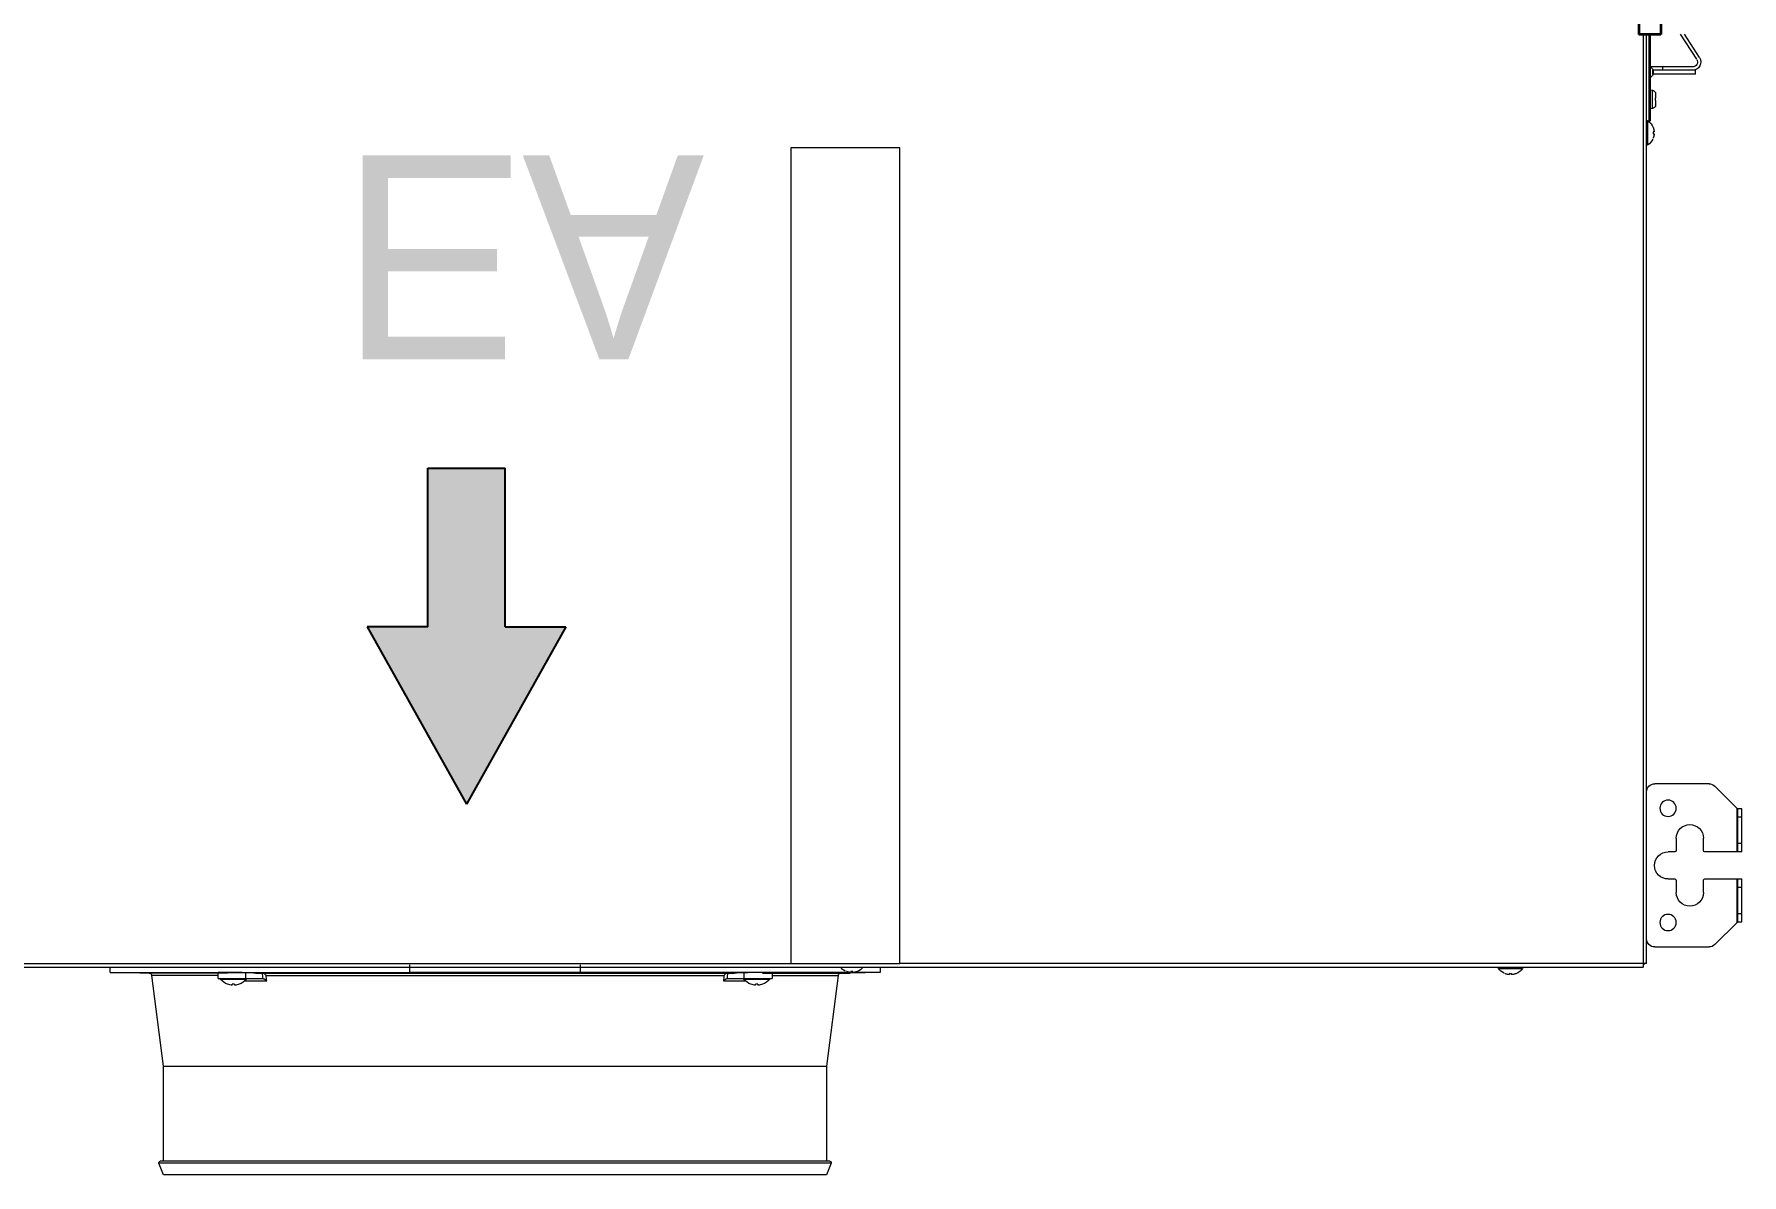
# Model space of a CAD drawing. Header units: millimetres. Extents: x 61566 to 667441, y 0 to 118800.
# Drawn here: x 278135 to 278762, y 54946 to 55365 of the extents above; entities that cross this region are included whole.
import ezdxf

# ---------------------------------------------------------------- set-up
doc = ezdxf.new("R2010")
doc.units = ezdxf.units.MM
doc.header["$LTSCALE"] = 200
doc.layers.add('LG-환기', color=2, linetype='Continuous')
doc.layers.add('환기유니트', color=6, linetype='Continuous')
doc.styles.add('ACISOGDT', font='amgdt.shx')

# ---------------------------------------------------------------- blocks, each defined once
blk = doc.blocks.new('빨간화살표')
at = {"layer": 'LG-환기', "ltscale": 0.5}
blk.add_hatch(color=1, dxfattribs=at).paths.add_polyline_path([(0, -15.75), (0, 15.75), (-64.82, 15.75), (-64.82, 40.62), (-137.35, 0), (-64.82, -40.62), (-64.82, -15.75)])
at = {"layer": 'LG-환기', "color": 1, "ltscale": 0.5}
for p, q in [((-64.82, 40.62), (-137.35, 0)), ((-64.82, 40.62), (-137.35, 0)), ((-64.82, 15.75), (-64.82, 40.62)), ((-64.82, 15.75), (-64.82, 40.62)), ((-64.82, 15.75), (0, 15.75)), ((-64.82, 15.75), (0, 15.75)), ((0, 15.75), (0, -15.75)), ((-64.82, -40.62), (-137.35, 0)), ((-64.82, -40.62), (-137.35, 0)), ((-64.82, -15.75), (-64.82, -40.62)), ((-64.82, -15.75), (-64.82, -40.62)), ((-64.82, -15.75), (0, -15.75)), ((-64.82, -15.75), (0, -15.75))]:
    blk.add_line(p, q, dxfattribs=at)
blk = doc.blocks.new('상업용 프리미엄환기 800~1000CMH')
at = {"layer": 'LG-환기', "color": 0, "linetype": 'Continuous', "lineweight": 18}
for p, q in [((5.9, 1295.66), (-2.12, 1287.64)), ((5.9, 1295.66), (6.2, 1295.96)), ((22, 1295.66), (5.9, 1295.66)), ((6.2, 1295.96), (6.2, 1297.56)), ((6.2, 1297.56), (22, 1297.56)), ((22, 1295.96), (6.2, 1295.96)), ((9.2, 1297.56), (9.2, 1295.96)), ((19, 1295.96), (19, 1297.56)), ((22, 1283.96), (22, 1297.56)), ((32, 1297.56), (47.8, 1297.56)), ((32, 1297.56), (32, 1283.96)), ((47.8, 1295.96), (32, 1295.96)), ((48.1, 1295.66), (32, 1295.66)), ((35, 1297.56), (35, 1295.96)), ((44.8, 1295.96), (44.8, 1297.56)), ((47.8, 1297.56), (47.8, 1295.96)), ((56.12, 1287.64), (47.8, 1295.96)), ((-3, 1265.56), (-3, 1285.51)), ((17, 1283.46), (21.5, 1283.46)), ((32.5, 1283.46), (37, 1283.46)), ((57, 1285.51), (57, 1265.56)), ((317.95, 1280.51), (319.45, 1280.51)), ((317.95, 1280.51), (317.95, 1264.89)), ((319.45, 1280.51), (319.45, 1264.89)), ((323.43, 1280.99), (332.7, 1275.01)), ((324.08, 1282), (332.7, 1276.44)), ((320.65, 1279.48), (320.65, 1264.07)), ((21.5, 1273.46), (17, 1273.46)), ((22, 1270.46), (22, 1272.96)), ((32, 1272.96), (32, 1270.46)), ((37, 1273.46), (32.5, 1273.46)), ((319.45, 1268.51), (320.65, 1268.51)), ((-9.1, 1262.56), (332.51, 1262.56)), ((-9.1, 1262.56), (-9.1, 988.1)), ((291.95, 1263.03), (300.85, 1263.03)), ((298.37, 1264.99), (298.33, 1264.99)), ((317.95, 1264.89), (319.45, 1264.89)), ((332.51, 1261.26), (-10.4, 1261.26)), ((-10.4, 23.86), (-10.4, 1261.26)), ((-12.83, 1214.52), (-12.83, 1214.49)), ((-10.87, 1208.11), (-10.87, 1217)), ((-9.1, 988.11), (290.9, 988.11)), ((-9.1, 948.11), (-9.1, 988.11)), ((290.9, 988.11), (290.9, 948.11)), ((-12.35, 980.86), (-12.6, 969.86)), ((-12.35, 980.86), (-12.35, 971.69)), ((-10.4, 980.86), (-12.35, 980.86)), ((-12.6, 937.68), (-12.6, 969.86)), ((-12.35, 969.6), (-12.35, 870.63)), ((-12.03, 972.42), (-12.03, 972.39)), ((-82.49, 962.88), (-86.8, 961.16)), ((-86.8, 961.16), (-86.8, 717.56)), ((-82.49, 962.88), (-82.49, 715.83)), ((-81.8, 962.42), (-81.8, 716.3)), ((-46.85, 961.16), (-81.8, 961.16)), ((-13.47, 965.45), (-46.85, 961.16)), ((-46.85, 717.56), (-46.85, 961.16)), ((-13.47, 941.17), (-13.47, 965.45)), ((290.9, 948.11), (-9.1, 948.11)), ((-9.1, 22.46), (-9.1, 948.1)), ((-16.71, 935.92), (-17.09, 935.92)), ((-17.09, 935.12), (-16.71, 935.12)), ((-16.71, 937.67), (-16.72, 937.67)), ((-14.9, 940.22), (-14.9, 930.82)), ((-14.6, 940.22), (-14.9, 940.22)), ((-14.6, 924.75), (-14.6, 941.17)), ((-12.35, 941.17), (-14.6, 941.17)), ((-16.72, 933.37), (-16.71, 933.37)), ((-15.47, 923.29), (-15.47, 931.36)), ((-14.9, 930.82), (-14.6, 930.82)), ((-14.6, 930.93), (-12.48, 930.93)), ((-13.47, 755.24), (-13.47, 923.47)), ((-12.6, 751.42), (-12.6, 927.29)), ((-9.6, 870.63), (-12.35, 870.63)), ((-12.35, 697.86), (-12.35, 808.08)), ((-12.35, 808.08), (-9.6, 808.08)), ((-15.47, 747.35), (-15.47, 755.43)), ((-14.6, 737.54), (-14.6, 753.97)), ((-14.9, 747.89), (-14.9, 738.49)), ((-14.6, 747.89), (-14.9, 747.89)), ((-14.6, 747.79), (-12.48, 747.79)), ((-16.71, 743.59), (-17.09, 743.59)), ((-17.09, 742.79), (-16.71, 742.79)), ((-16.71, 745.34), (-16.72, 745.34)), ((-16.72, 741.04), (-16.71, 741.04)), ((-12.6, 740.99), (-12.6, 708.86)), ((-14.9, 738.49), (-14.6, 738.49)), ((-14.6, 737.54), (-12.35, 737.54)), ((-13.47, 737.54), (-13.47, 713.27)), ((-86.8, 717.56), (-82.49, 715.83)), ((-81.8, 717.56), (-46.85, 717.56)), ((-46.85, 717.56), (-13.47, 713.27)), ((-12.6, 708.86), (-12.35, 697.86)), ((-12.35, 697.86), (-10.4, 697.86))]:
    blk.add_line(p, q, dxfattribs=at)
at = {"layer": 'LG-환기', "color": 0, "linetype": 'Continuous', "lineweight": 35}
for p, q in [((705.5, 1267.76), (332.5, 1267.76)), ((332.5, 1267.76), (332.5, 1259.76)), ((300.7, 1263.76), (300.7, 1263.23)), ((300.7, 1263.76), (332.5, 1263.76)), ((300.7, 1262.57), (300.7, 1262.56)), ((705.5, 1259.76), (332.5, 1259.76))]:
    blk.add_line(p, q, dxfattribs=at)
at = {"layer": 'LG-환기', "color": 0, "linetype": 'Continuous', "lineweight": 13}
for p, q in [((305.32, 1264.67), (305.24, 1263.76)), ((305.32, 1264.67), (312.08, 1264.67)), ((306.6, 1265.86), (306.6, 1265.86)), ((308.3, 1265.86), (306.66, 1265.86)), ((308.3, 1265.86), (308.3, 1265.86)), ((310.74, 1265.86), (309.1, 1265.86)), ((309.1, 1265.86), (309.1, 1265.86)), ((310.8, 1265.86), (310.8, 1265.86)), ((312.16, 1263.76), (312.08, 1264.67))]:
    blk.add_line(p, q, dxfattribs=at)
at = {"layer": 'LG-환기', "color": 0, "linetype": 'Continuous', "lineweight": 18}
for centre in [(6, 1270.46), (48, 1270.46)]:
    blk.add_circle(centre, 3, dxfattribs=at)
for centre, radius, start, end in [((0, 1285.51), 3, 135, 180), ((54, 1285.51), 3, 0, 45), ((17, 1278.46), 5, 90, 270), ((21.5, 1283.96), 0.5, 270, 0), ((32.5, 1283.96), 0.5, 180, 270), ((37, 1278.46), 5, 270, 90), ((322.45, 1279.48), 3, 57.2, 180), ((322.45, 1279.48), 1.8, 57.2, 180), ((21.5, 1272.96), 0.5, 0, 90), ((27, 1270.46), 5, 180, 0), ((32.5, 1272.96), 0.5, 90, 180), ((0, 1265.56), 3, 180, 270), ((54, 1265.56), 3, 270, 0), ((292.2, 1262.86), 0.3, 145.39872, 270), ((296.4, 1259.96), 5.4, 116.08673, 145.39872), ((296.4, 1259.96), 5.4, 34.60128, 68.60405), ((300.6, 1262.86), 0.3, 270, 34.60128), ((318.7, 1262.51), 2.5, 29.99938, 149.99623), ((-7.8, 1212.56), 5.4, 124.60128, 158.60405), ((-10.7, 1216.76), 0.3, 0, 124.60128), ((-7.8, 1212.56), 5.4, 206.08673, 235.39872), ((-10.7, 1208.36), 0.3, 235.39872, 0), ((-7, 970.46), 5.4, 128.96961, 158.60405), ((-7, 970.46), 5.4, 206.08673, 231.03034), ((-82.3, 962.42), 0.5, 0, 111.80141), ((-13.6, 966.44), 1, 277.32641, 0), ((-11.01, 935.52), 6.09, 159.31565, 176.23208), ((-11.01, 935.52), 6.09, 183.76792, 200.68435), ((-11.01, 935.52), 6.1, 129.60193, 159.36221), ((-11.01, 935.52), 5.71, 175.98197, 184.01803), ((-11.01, 935.52), 6.1, 200.63779, 230.39807), ((-11.01, 743.19), 6.1, 129.60193, 159.36221), ((-11.01, 743.19), 6.09, 159.31565, 176.23208), ((-11.01, 743.19), 6.09, 183.76792, 200.68435), ((-11.01, 743.19), 5.71, 175.98197, 184.01803), ((-11.01, 743.19), 6.1, 200.63779, 230.39807), ((-82.3, 716.3), 0.5, 248.19859, 0), ((-13.6, 712.27), 1, 0, 82.67359)]:
    blk.add_arc(centre, radius, start, end, dxfattribs=at)
at = {"layer": 'LG-환기', "color": 0, "linetype": 'Continuous', "lineweight": 35}
blk.add_arc((-8.3, 1260.46), 1.3, 127.97984, 142.01995, dxfattribs=at)
at = {"layer": 'LG-환기', "color": 0, "linetype": 'Continuous', "lineweight": 13}
for centre, start, end in [((306.62, 1264.56), 90, 175), ((310.78, 1264.56), 5, 90)]:
    blk.add_arc(centre, 1.3, start, end, dxfattribs=at)
at = {"layer": 'LG-환기', "color": 0, "linetype": 'Continuous', "lineweight": 18}
for points, knots in [([(295.7, 1265.3), (295.59, 1265.29), (295.48, 1265.27), (295.31, 1265.24), (295.26, 1265.22), (295.15, 1265.2), (295.09, 1265.19), (294.99, 1265.16), (294.93, 1265.14), (294.82, 1265.11), (294.66, 1265.06), (294.5, 1265), (294.4, 1264.96)], [0, 0, 0, 0, 0.25, 0.25, 0.375, 0.375, 0.5, 0.5, 0.625, 0.625, 0.75, 1, 1, 1, 1]), ([(296, 1265.3), (296, 1265.3), (296, 1265.31), (295.99, 1265.31), (295.99, 1265.31), (295.98, 1265.31), (295.98, 1265.31), (295.97, 1265.31), (295.96, 1265.32), (295.94, 1265.32), (295.94, 1265.32), (295.93, 1265.32), (295.92, 1265.32), (295.9, 1265.32), (295.88, 1265.32), (295.86, 1265.32), (295.85, 1265.32), (295.83, 1265.31), (295.81, 1265.31), (295.8, 1265.31), (295.78, 1265.31), (295.77, 1265.31), (295.74, 1265.31), (295.72, 1265.3), (295.7, 1265.3)], [0, 0, 0, 0, 0.125, 0.125, 0.1875, 0.1875, 0.25, 0.25, 0.375, 0.375, 0.4375, 0.4375, 0.5, 0.5, 0.625, 0.625, 0.6875, 0.6875, 0.75, 0.8125, 0.8125, 0.875, 0.875, 1, 1, 1, 1]), ([(296, 1264.96), (296, 1265.04), (296, 1265.11), (296, 1265.19), (296, 1265.2), (296, 1265.22), (296, 1265.24), (296, 1265.27), (296, 1265.29), (296, 1265.3)], [0, 0, 0, 0, 0.5, 0.5, 0.625, 0.625, 0.75, 0.75, 1, 1, 1, 1]), ([(297.1, 1265.3), (297.08, 1265.3), (297.06, 1265.31), (297.03, 1265.31), (297.02, 1265.31), (297, 1265.31), (296.99, 1265.31), (296.97, 1265.31), (296.95, 1265.32), (296.93, 1265.32), (296.92, 1265.32), (296.9, 1265.32), (296.89, 1265.32), (296.87, 1265.32), (296.86, 1265.32), (296.85, 1265.32), (296.84, 1265.32), (296.83, 1265.31), (296.82, 1265.31), (296.82, 1265.31), (296.81, 1265.31), (296.81, 1265.31), (296.8, 1265.31), (296.8, 1265.3), (296.8, 1265.3)], [0, 0, 0, 0, 0.125, 0.125, 0.1875, 0.1875, 0.25, 0.25, 0.375, 0.375, 0.4375, 0.4375, 0.5, 0.5, 0.625, 0.625, 0.6875, 0.6875, 0.75, 0.8125, 0.8125, 0.875, 0.875, 1, 1, 1, 1]), ([(296.8, 1265.3), (296.8, 1265.27), (296.8, 1265.23), (296.8, 1265.14), (296.8, 1265.11), (296.8, 1265.06), (296.8, 1265.04), (296.8, 1265), (296.8, 1264.98), (296.8, 1264.96)], [0, 0, 0, 0, 0.5, 0.5, 0.75, 0.75, 0.875, 0.875, 1, 1, 1, 1]), ([(298.33, 1264.99), (298.23, 1265.03), (298.13, 1265.06), (297.98, 1265.11), (297.93, 1265.13), (297.83, 1265.15), (297.78, 1265.17), (297.52, 1265.23), (297.31, 1265.27), (297.1, 1265.3)], [0, 0, 0, 0, 0.25, 0.25, 0.375, 0.375, 0.5, 0.5, 1, 1, 1, 1]), ([(-13.14, 1213.26), (-13.15, 1213.24), (-13.15, 1213.22), (-13.15, 1213.19), (-13.15, 1213.18), (-13.15, 1213.16), (-13.15, 1213.15), (-13.16, 1213.12), (-13.16, 1213.11), (-13.16, 1213.08), (-13.16, 1213.07), (-13.16, 1213.06), (-13.16, 1213.05), (-13.16, 1213.03), (-13.16, 1213.02), (-13.16, 1213), (-13.16, 1213), (-13.16, 1212.99), (-13.16, 1212.98), (-13.15, 1212.97), (-13.15, 1212.97), (-13.15, 1212.97), (-13.15, 1212.96), (-13.15, 1212.96), (-13.14, 1212.96)], [0, 0, 0, 0, 0.125, 0.125, 0.1875, 0.1875, 0.25, 0.25, 0.375, 0.375, 0.4375, 0.4375, 0.5, 0.5, 0.625, 0.625, 0.6875, 0.6875, 0.75, 0.8125, 0.8125, 0.875, 0.875, 1, 1, 1, 1]), ([(-13.14, 1212.16), (-13.15, 1212.16), (-13.15, 1212.16), (-13.15, 1212.15), (-13.15, 1212.15), (-13.15, 1212.14), (-13.15, 1212.14), (-13.16, 1212.13), (-13.16, 1212.12), (-13.16, 1212.1), (-13.16, 1212.1), (-13.16, 1212.08), (-13.16, 1212.08), (-13.16, 1212.06), (-13.16, 1212.04), (-13.16, 1212.02), (-13.16, 1212.01), (-13.16, 1211.99), (-13.16, 1211.97), (-13.15, 1211.95), (-13.15, 1211.94), (-13.15, 1211.93), (-13.15, 1211.9), (-13.15, 1211.88), (-13.14, 1211.86)], [0, 0, 0, 0, 0.125, 0.125, 0.1875, 0.1875, 0.25, 0.25, 0.375, 0.375, 0.4375, 0.4375, 0.5, 0.5, 0.625, 0.625, 0.6875, 0.6875, 0.75, 0.8125, 0.8125, 0.875, 0.875, 1, 1, 1, 1]), ([(-12.83, 1214.49), (-12.87, 1214.39), (-12.9, 1214.29), (-12.95, 1214.14), (-12.97, 1214.09), (-13, 1213.99), (-13.01, 1213.93), (-13.08, 1213.68), (-13.12, 1213.47), (-13.14, 1213.26)], [0, 0, 0, 0, 0.25, 0.25, 0.375, 0.375, 0.5, 0.5, 1, 1, 1, 1]), ([(-13.14, 1212.96), (-13.11, 1212.96), (-13.07, 1212.96), (-12.99, 1212.96), (-12.96, 1212.96), (-12.9, 1212.96), (-12.88, 1212.96), (-12.85, 1212.96), (-12.83, 1212.96), (-12.8, 1212.96)], [0, 0, 0, 0, 0.5, 0.5, 0.75, 0.75, 0.875, 0.875, 1, 1, 1, 1]), ([(-12.8, 1212.16), (-12.89, 1212.16), (-12.96, 1212.16), (-13.03, 1212.16), (-13.04, 1212.16), (-13.07, 1212.16), (-13.08, 1212.16), (-13.11, 1212.16), (-13.13, 1212.16), (-13.14, 1212.16)], [0, 0, 0, 0, 0.5, 0.5, 0.625, 0.625, 0.75, 0.75, 1, 1, 1, 1]), ([(-13.14, 1211.86), (-13.13, 1211.75), (-13.11, 1211.64), (-13.08, 1211.47), (-13.07, 1211.42), (-13.04, 1211.31), (-13.03, 1211.25), (-13, 1211.14), (-12.99, 1211.09), (-12.95, 1210.98), (-12.9, 1210.82), (-12.85, 1210.66), (-12.8, 1210.56)], [0, 0, 0, 0, 0.25, 0.25, 0.375, 0.375, 0.5, 0.5, 0.625, 0.625, 0.75, 1, 1, 1, 1]), ([(-12.34, 971.16), (-12.35, 971.14), (-12.35, 971.12), (-12.35, 971.09), (-12.35, 971.08), (-12.35, 971.06), (-12.36, 971.05), (-12.36, 971.02), (-12.36, 971.01), (-12.36, 970.98), (-12.36, 970.97), (-12.36, 970.96), (-12.36, 970.95), (-12.36, 970.93), (-12.36, 970.92), (-12.36, 970.9), (-12.36, 970.9), (-12.36, 970.89), (-12.36, 970.88), (-12.35, 970.87), (-12.35, 970.87), (-12.35, 970.87), (-12.35, 970.86), (-12.35, 970.86), (-12.34, 970.86)], [0, 0, 0, 0, 0.125, 0.125, 0.1875, 0.1875, 0.25, 0.25, 0.375, 0.375, 0.4375, 0.4375, 0.5, 0.5, 0.625, 0.625, 0.6875, 0.6875, 0.75, 0.8125, 0.8125, 0.875, 0.875, 1, 1, 1, 1]), ([(-12.34, 970.06), (-12.35, 970.06), (-12.35, 970.06), (-12.35, 970.05), (-12.35, 970.05), (-12.35, 970.04), (-12.36, 970.04), (-12.36, 970.03), (-12.36, 970.02), (-12.36, 970), (-12.36, 970), (-12.36, 969.98), (-12.36, 969.98), (-12.36, 969.96), (-12.36, 969.94), (-12.36, 969.92), (-12.36, 969.91), (-12.36, 969.89), (-12.36, 969.87), (-12.35, 969.85), (-12.35, 969.84), (-12.35, 969.83), (-12.35, 969.8), (-12.35, 969.78), (-12.34, 969.76)], [0, 0, 0, 0, 0.125, 0.125, 0.1875, 0.1875, 0.25, 0.25, 0.375, 0.375, 0.4375, 0.4375, 0.5, 0.5, 0.625, 0.625, 0.6875, 0.6875, 0.75, 0.8125, 0.8125, 0.875, 0.875, 1, 1, 1, 1]), ([(-12.03, 972.39), (-12.07, 972.29), (-12.1, 972.19), (-12.15, 972.04), (-12.17, 971.99), (-12.2, 971.89), (-12.21, 971.83), (-12.28, 971.58), (-12.32, 971.37), (-12.34, 971.16)], [0, 0, 0, 0, 0.25, 0.25, 0.375, 0.375, 0.5, 0.5, 1, 1, 1, 1]), ([(-12.34, 970.86), (-12.31, 970.86), (-12.27, 970.86), (-12.19, 970.86), (-12.16, 970.86), (-12.1, 970.86), (-12.08, 970.86), (-12.05, 970.86), (-12.03, 970.86), (-12, 970.86)], [0, 0, 0, 0, 0.5, 0.5, 0.75, 0.75, 0.875, 0.875, 1, 1, 1, 1]), ([(-12, 970.06), (-12.09, 970.06), (-12.16, 970.06), (-12.23, 970.06), (-12.24, 970.06), (-12.27, 970.06), (-12.28, 970.06), (-12.31, 970.06), (-12.33, 970.06), (-12.34, 970.06)], [0, 0, 0, 0, 0.5, 0.5, 0.625, 0.625, 0.75, 0.75, 1, 1, 1, 1]), ([(-12.34, 969.76), (-12.33, 969.65), (-12.31, 969.54), (-12.28, 969.37), (-12.27, 969.32), (-12.24, 969.21), (-12.23, 969.15), (-12.2, 969.04), (-12.19, 968.99), (-12.15, 968.88), (-12.1, 968.72), (-12.05, 968.56), (-12, 968.46)], [0, 0, 0, 0, 0.25, 0.25, 0.375, 0.375, 0.5, 0.5, 0.625, 0.625, 0.75, 1, 1, 1, 1]), ([(-12.35, 939.41), (-12.35, 939.27), (-12.35, 939.13), (-12.35, 938.94), (-12.35, 938.9), (-12.35, 938.82), (-12.35, 938.7), (-12.35, 938.58), (-12.35, 938.34), (-12.36, 938), (-12.36, 937.65), (-12.36, 937.38), (-12.36, 937.29), (-12.36, 937.15), (-12.36, 937.1), (-12.36, 937.01), (-12.36, 936.96), (-12.37, 936.72), (-12.37, 936.34), (-12.38, 935.96), (-12.38, 935.57), (-12.39, 935.37), (-12.39, 935.12), (-12.39, 935.07), (-12.39, 934.97), (-12.39, 934.83), (-12.4, 934.68), (-12.4, 934.39), (-12.41, 934), (-12.42, 933.62), (-12.42, 933.34), (-12.42, 933.25), (-12.43, 933.06), (-12.43, 932.97), (-12.44, 932.69), (-12.44, 932.34), (-12.45, 932), (-12.46, 931.76), (-12.46, 931.68), (-12.46, 931.56), (-12.47, 931.52), (-12.47, 931.44), (-12.47, 931.41), (-12.47, 931.21), (-12.48, 931.07), (-12.48, 930.93)], [0, 0, 0, 0, 0.0625, 0.0625, 0.078125, 0.078125, 0.09375, 0.125, 0.125, 0.1875, 0.25, 0.25, 0.28125, 0.28125, 0.296875, 0.296875, 0.3125, 0.3125, 0.375, 0.4375, 0.4375, 0.5, 0.5, 0.515625, 0.515625, 0.53125, 0.5625, 0.5625, 0.625, 0.6875, 0.6875, 0.71875, 0.71875, 0.75, 0.75, 0.8125, 0.875, 0.875, 0.90625, 0.90625, 0.921875, 0.921875, 0.9375, 0.9375, 1, 1, 1, 1]), ([(-12.39, 941.17), (-12.39, 941.17), (-12.39, 941.17), (-12.39, 941.17), (-12.38, 941.15), (-12.37, 941.09), (-12.37, 941.05), (-12.37, 941.04), (-12.37, 941.01), (-12.37, 941), (-12.37, 940.97), (-12.37, 940.94), (-12.36, 940.85), (-12.36, 940.72), (-12.36, 940.55), (-12.36, 940.42), (-12.35, 940.37), (-12.35, 940.29), (-12.35, 940.27), (-12.35, 940.21), (-12.35, 940.19), (-12.35, 940.05), (-12.35, 939.93), (-12.35, 939.68), (-12.35, 939.55), (-12.35, 939.41)], [0, 0, 0, 0, 0.001286, 0.001286, 0.126125, 0.250964, 0.250964, 0.282174, 0.282174, 0.313384, 0.313384, 0.375804, 0.375804, 0.500643, 0.625482, 0.625482, 0.687902, 0.687902, 0.719112, 0.719112, 0.750321, 0.750321, 0.875161, 0.875161, 1, 1, 1, 1]), ([(-12.48, 930.93), (-12.51, 929.99), (-12.54, 929.04), (-12.58, 927.83), (-12.59, 927.56), (-12.6, 927.29)], [0, 0, 0, 0, 0.778328, 0.778328, 1, 1, 1, 1]), ([(-15.47, 923.29), (-15.47, 923.29), (-15.46, 923.3), (-15.45, 923.31), (-15.43, 923.33), (-15.41, 923.35), (-15.37, 923.38), (-15.34, 923.4), (-15.27, 923.48), (-15.22, 923.53), (-15.12, 923.63), (-15.07, 923.69), (-15.02, 923.76), (-15.01, 923.78), (-14.98, 923.81), (-14.97, 923.82), (-14.94, 923.87), (-14.92, 923.9), (-14.86, 923.99), (-14.82, 924.05), (-14.77, 924.13), (-14.77, 924.15), (-14.75, 924.18), (-14.74, 924.2), (-14.72, 924.25), (-14.7, 924.28), (-14.67, 924.35), (-14.66, 924.38), (-14.65, 924.43), (-14.64, 924.45), (-14.63, 924.48), (-14.63, 924.49), (-14.62, 924.54), (-14.61, 924.57), (-14.6, 924.63), (-14.6, 924.66), (-14.6, 924.69)], [0, 0, 0, 0, 0.015625, 0.015625, 0.03125, 0.0625, 0.0625, 0.125, 0.125, 0.25, 0.25, 0.375, 0.375, 0.40625, 0.40625, 0.4375, 0.4375, 0.5, 0.5, 0.625, 0.625, 0.65625, 0.65625, 0.6875, 0.6875, 0.75, 0.75, 0.8125, 0.8125, 0.84375, 0.84375, 0.875, 0.875, 0.9375, 0.9375, 1, 1, 1, 1]), ([(-14.6, 924.75), (-14.27, 924.78), (-13.93, 924.81), (-13.27, 924.87), (-12.93, 924.9), (-12.6, 924.93)], [0, 0, 0, 0, 0.5, 0.5, 1, 1, 1, 1]), ([(-12.6, 924.87), (-12.6, 924.85), (-12.6, 924.82), (-12.61, 924.76), (-12.62, 924.72), (-12.63, 924.68), (-12.63, 924.66), (-12.64, 924.63), (-12.65, 924.61), (-12.66, 924.56), (-12.67, 924.53), (-12.7, 924.46), (-12.72, 924.43), (-12.74, 924.38), (-12.75, 924.36), (-12.77, 924.33), (-12.77, 924.31), (-12.82, 924.23), (-12.86, 924.17), (-12.92, 924.08), (-12.94, 924.05), (-12.97, 924), (-12.98, 923.99), (-13.01, 923.96), (-13.02, 923.94), (-13.07, 923.87), (-13.12, 923.82), (-13.22, 923.71), (-13.27, 923.66), (-13.34, 923.59), (-13.37, 923.56), (-13.41, 923.53), (-13.43, 923.51), (-13.45, 923.49), (-13.46, 923.48), (-13.47, 923.48), (-13.47, 923.47)], [0, 0, 0, 0, 0.0625, 0.0625, 0.125, 0.125, 0.15625, 0.15625, 0.1875, 0.1875, 0.25, 0.25, 0.3125, 0.3125, 0.34375, 0.34375, 0.375, 0.375, 0.5, 0.5, 0.5625, 0.5625, 0.59375, 0.59375, 0.625, 0.625, 0.75, 0.75, 0.875, 0.875, 0.9375, 0.9375, 0.96875, 0.984375, 0.984375, 1, 1, 1, 1]), ([(-12.35, 870.63), (-12.38, 865.42), (-12.4, 860.21), (-12.42, 849.78), (-12.44, 839.36), (-12.42, 828.93), (-12.4, 818.51), (-12.38, 813.29), (-12.35, 808.08)], [0, 0, 0, 0, 0.25, 0.25, 0.5, 0.75, 0.75, 1, 1, 1, 1]), ([(-14.6, 754.02), (-14.6, 754.05), (-14.6, 754.08), (-14.61, 754.14), (-14.62, 754.17), (-14.63, 754.22), (-14.63, 754.24), (-14.64, 754.27), (-14.65, 754.29), (-14.66, 754.34), (-14.67, 754.37), (-14.7, 754.43), (-14.72, 754.47), (-14.74, 754.52), (-14.75, 754.53), (-14.77, 754.57), (-14.77, 754.58), (-14.82, 754.66), (-14.86, 754.73), (-14.92, 754.82), (-14.94, 754.85), (-14.97, 754.89), (-14.98, 754.91), (-15.01, 754.94), (-15.02, 754.95), (-15.07, 755.02), (-15.12, 755.08), (-15.22, 755.19), (-15.27, 755.24), (-15.34, 755.31), (-15.37, 755.33), (-15.41, 755.37), (-15.43, 755.39), (-15.45, 755.4), (-15.46, 755.41), (-15.47, 755.42), (-15.47, 755.43)], [0, 0, 0, 0, 0.0625, 0.0625, 0.125, 0.125, 0.15625, 0.15625, 0.1875, 0.1875, 0.25, 0.25, 0.3125, 0.3125, 0.34375, 0.34375, 0.375, 0.375, 0.5, 0.5, 0.5625, 0.5625, 0.59375, 0.59375, 0.625, 0.625, 0.75, 0.75, 0.875, 0.875, 0.9375, 0.9375, 0.96875, 0.984375, 0.984375, 1, 1, 1, 1]), ([(-12.6, 753.78), (-12.93, 753.81), (-13.27, 753.84), (-13.93, 753.91), (-14.27, 753.94), (-14.6, 753.97)], [0, 0, 0, 0, 0.5, 0.5, 1, 1, 1, 1]), ([(-13.47, 755.24), (-13.47, 755.24), (-13.46, 755.23), (-13.45, 755.22), (-13.43, 755.2), (-13.41, 755.19), (-13.37, 755.15), (-13.34, 755.13), (-13.27, 755.06), (-13.22, 755), (-13.12, 754.9), (-13.07, 754.84), (-13.02, 754.77), (-13.01, 754.76), (-12.98, 754.73), (-12.97, 754.71), (-12.94, 754.67), (-12.92, 754.64), (-12.86, 754.54), (-12.82, 754.48), (-12.77, 754.4), (-12.77, 754.38), (-12.75, 754.35), (-12.74, 754.33), (-12.72, 754.28), (-12.7, 754.25), (-12.67, 754.19), (-12.66, 754.15), (-12.65, 754.1), (-12.64, 754.09), (-12.63, 754.05), (-12.63, 754.04), (-12.62, 753.99), (-12.61, 753.96), (-12.6, 753.9), (-12.6, 753.87), (-12.6, 753.84)], [0, 0, 0, 0, 0.015625, 0.015625, 0.03125, 0.0625, 0.0625, 0.125, 0.125, 0.25, 0.25, 0.375, 0.375, 0.40625, 0.40625, 0.4375, 0.4375, 0.5, 0.5, 0.625, 0.625, 0.65625, 0.65625, 0.6875, 0.6875, 0.75, 0.75, 0.8125, 0.8125, 0.84375, 0.84375, 0.875, 0.875, 0.9375, 0.9375, 1, 1, 1, 1]), ([(-12.6, 751.42), (-12.59, 751.15), (-12.58, 750.88), (-12.54, 749.67), (-12.51, 748.73), (-12.48, 747.79)], [0, 0, 0, 0, 0.221672, 0.221672, 1, 1, 1, 1]), ([(-12.48, 747.79), (-12.48, 747.65), (-12.47, 747.5), (-12.47, 747.2), (-12.46, 746.88), (-12.45, 746.55), (-12.44, 746.33), (-12.44, 746.29), (-12.44, 746.2), (-12.44, 746.15), (-12.44, 746.02), (-12.43, 745.93), (-12.43, 745.66), (-12.42, 745.29), (-12.41, 744.91), (-12.41, 744.62), (-12.41, 744.52), (-12.4, 744.38), (-12.4, 744.33), (-12.4, 744.23), (-12.4, 744.18), (-12.39, 743.93), (-12.39, 743.74), (-12.39, 743.35), (-12.38, 742.96), (-12.37, 742.57), (-12.37, 742.33), (-12.37, 742.28), (-12.37, 742.18), (-12.37, 742.13), (-12.37, 741.99), (-12.37, 741.89), (-12.36, 741.61), (-12.36, 741.24), (-12.36, 740.89), (-12.36, 740.63), (-12.35, 740.54), (-12.35, 740.42), (-12.35, 740.38), (-12.35, 740.29), (-12.35, 740.25), (-12.35, 740.04), (-12.35, 739.89), (-12.35, 739.58), (-12.35, 739.44), (-12.35, 739.3)], [0, 0, 0, 0, 0.0625, 0.0625, 0.125, 0.1875, 0.1875, 0.203125, 0.203125, 0.21875, 0.21875, 0.25, 0.25, 0.3125, 0.375, 0.375, 0.40625, 0.40625, 0.421875, 0.421875, 0.4375, 0.4375, 0.5, 0.5, 0.5625, 0.625, 0.625, 0.640625, 0.640625, 0.65625, 0.65625, 0.6875, 0.6875, 0.75, 0.8125, 0.8125, 0.84375, 0.84375, 0.859375, 0.859375, 0.875, 0.875, 0.9375, 0.9375, 1, 1, 1, 1]), ([(-12.35, 739.3), (-12.35, 739.16), (-12.35, 739.03), (-12.35, 738.87), (-12.35, 738.84), (-12.35, 738.78), (-12.35, 738.69), (-12.35, 738.61), (-12.35, 738.45), (-12.36, 738.24), (-12.36, 738.08), (-12.36, 737.96), (-12.36, 737.93), (-12.36, 737.88), (-12.36, 737.86), (-12.36, 737.83), (-12.36, 737.82), (-12.37, 737.75), (-12.37, 737.65), (-12.38, 737.59), (-12.38, 737.55), (-12.39, 737.54), (-12.39, 737.54), (-12.39, 737.54), (-12.39, 737.54)], [0, 0, 0, 0, 0.12492, 0.12492, 0.15615, 0.15615, 0.18738, 0.24984, 0.24984, 0.37476, 0.49968, 0.49968, 0.562139, 0.562139, 0.593369, 0.593369, 0.624599, 0.624599, 0.749519, 0.874439, 0.874439, 0.999359, 0.999359, 1, 1, 1, 1])]:
    blk.add_open_spline(points, degree=3, knots=knots, dxfattribs=at)
for points in [[(294.4, 1264.96), (294.4, 1264.98), (294.4, 1264.98), (294.4, 1264.96)], [(296.8, 1264.96), (296.53, 1264.98), (296.26, 1264.98), (296, 1264.96)], [(-12.8, 1212.96), (-12.83, 1212.69), (-12.83, 1212.42), (-12.8, 1212.16)], [(-12.8, 1210.56), (-12.83, 1210.56), (-12.83, 1210.56), (-12.8, 1210.56)], [(-12, 970.86), (-12.03, 970.59), (-12.03, 970.32), (-12, 970.06)], [(-12, 968.46), (-12.03, 968.46), (-12.03, 968.46), (-12, 968.46)], [(-13.47, 923.47), (-14.14, 923.41), (-14.81, 923.35), (-15.47, 923.29)], [(-14.6, 924.69), (-14.6, 924.71), (-14.6, 924.73), (-14.6, 924.75)], [(-15.47, 755.43), (-14.81, 755.36), (-14.14, 755.3), (-13.47, 755.24)], [(-14.6, 753.97), (-14.6, 753.98), (-14.6, 754), (-14.6, 754.02)]]:
    blk.add_open_spline(points, degree=3, dxfattribs=at)
at = {"layer": 'LG-환기', "color": 0, "linetype": 'Continuous', "lineweight": 13}
for points in [[(306.6, 1265.86), (306.61, 1265.86), (306.63, 1265.86), (306.65, 1265.86), (306.66, 1265.86)], [(310.74, 1265.86), (310.75, 1265.86), (310.77, 1265.86), (310.79, 1265.86), (310.8, 1265.86)]]:
    blk.add_open_spline(points, degree=3, dxfattribs=at)
blk.add_open_spline([(308.3, 1265.86), (308.37, 1265.86), (308.43, 1265.86), (308.53, 1265.86), (308.58, 1265.86), (308.64, 1265.86), (308.67, 1265.86), (308.68, 1265.86), (308.69, 1265.86), (308.77, 1265.86), (308.83, 1265.86), (308.97, 1265.86), (309.03, 1265.86), (309.1, 1265.86)], degree=3, knots=[0, 0, 0, 0, 0.25, 0.25, 0.375, 0.4375, 0.46875, 0.46875, 0.5, 0.5, 0.75, 0.75, 1, 1, 1, 1], dxfattribs=at)
at = {"layer": 'LG-환기', "linetype": 'Continuous', "extrusion": (0, 0, -1), "xscale": 0.8999999999998626, "yscale": 0.8999999999998626, "zscale": -0.8999999999998626, "rotation": 180}
blk.add_blockref('빨간화살표', (-173.12, 828.86), dxfattribs=at)
at = {"layer": 'LG-환기', "color": 0, "linetype": 'Continuous', "lineweight": 18, "insert": (213.1, 782.47), "char_height": 75, "width": 117.0015, "attachment_point": 1, "rotation": 90, "style": 'ACISOGDT'}
blk.add_mtext('EA', dxfattribs=at)

msp = doc.modelspace()

# ---------------------------------------------------------------- block references
at = {"layer": '환기유니트', "xscale": -1, "rotation": 270}
msp.add_blockref('상업용 프리미엄환기 800~1000CMH', (277464.57, 55032.66, 0), dxfattribs=at)

doc.saveas('drawing.dxf')
